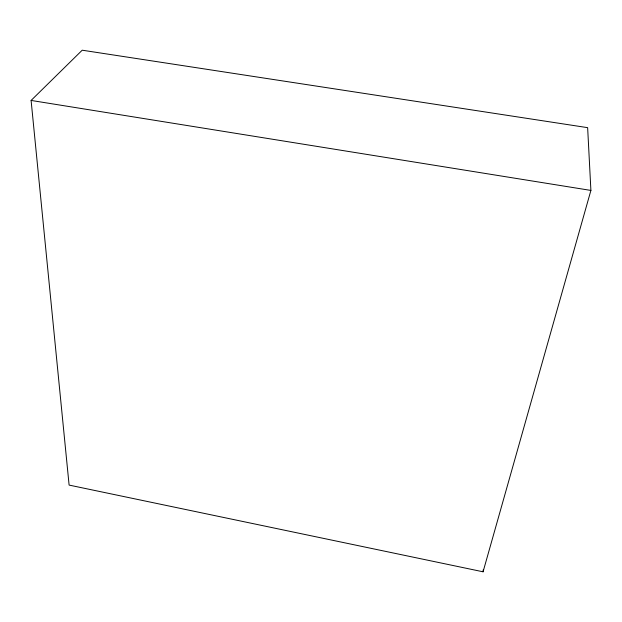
<?xml version="1.0" encoding="UTF-8"?>
<svg xmlns="http://www.w3.org/2000/svg" width="622" height="622" viewBox="0 0 622 622"><rect width="100%" height="100%" fill="white"/><g stroke="black" fill="none" stroke-linecap="round" stroke-linejoin="round"><path stroke-width="0.93" d="M483.069 571.797L590.9 190.425L587.642 127.658L82.213 50.203L31.1 100.437L69.104 485.09L483.069 571.797L483.224 569.869M31.1 100.437L590.9 190.425"/></g></svg>
